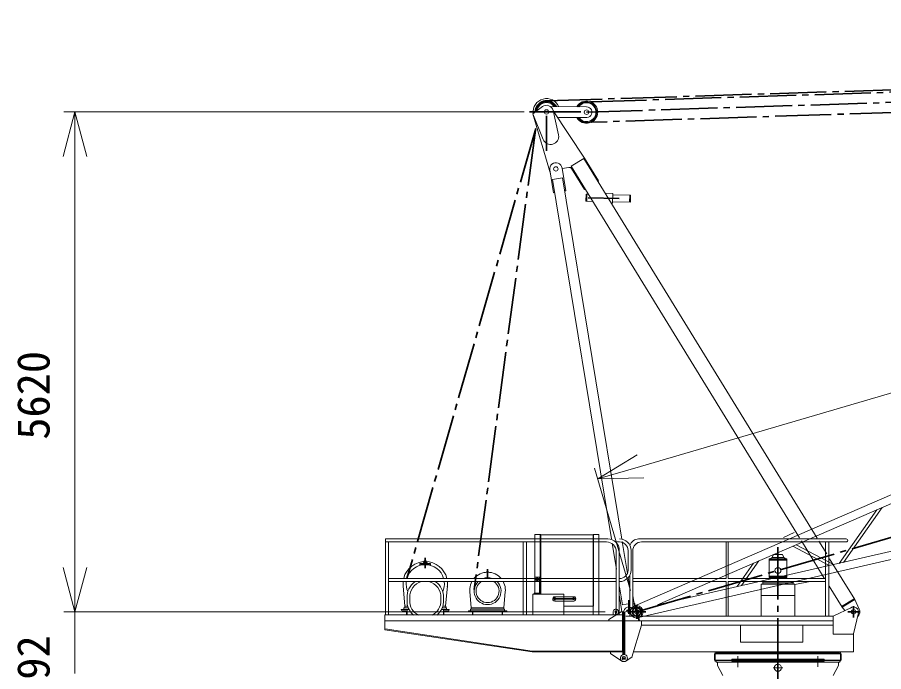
# Model space of a CAD drawing. Units: millimetres, scale not verified. Extents: x -21927 to 21954, y -30681 to 33451.
# Drawn here: x -21927 to -12195, y 15782 to 23139 of the extents above; entities that cross this region are included whole.
import ezdxf
from ezdxf.enums import TextEntityAlignment as Align

# ---------------------------------------------------------------- set-up
doc = ezdxf.new("R2010")
doc.units = ezdxf.units.MM
doc.header["$LTSCALE"] = 70
doc.linetypes.add('CHAIN2', pattern=[12, 9, -1, 1, -1])
doc.linetypes.add('USER2', pattern=[17.25, 15, -0.75, 0.75, -0.75])
for name, color, linetype, lineweight in [('0-4_05 寸法', 7, 'Continuous', 18), ('0-5_10 当社外形線', 3, 'Continuous', 18), ('0-6_12 当社中心線', 3, 'CHAIN2', 35), ('0-8_02 一点鎖線', 7, 'USER2', 18)]:
    doc.layers.add(name, color=color, linetype=linetype, lineweight=lineweight)
doc.styles.add('ＭＳ ゴシック', font='')
doc.styles.get('ＭＳ ゴシック').set_extended_font_data('MS Gothic')

msp = doc.modelspace()

# ---------------------------------------------------------------- linework, layer by layer
at = {"layer": '0-4_05 寸法'}
for p, q in [((-14926.89, 18090.62), (5705.42, 24136.95)), ((-16232.52, 22075.1), (-21404.22, 22075.1)), ((-21279.22, 22075.1), (-21279.22, 21575.1)), ((-21279.22, 16955.1), (-21279.22, 21575.1)), ((-15038.93, 16695.01), (-15441.86, 18069.96)), ((-15406.71, 17950), (-14926.89, 18090.62)), ((-21279.22, 16955.1), (-21279.22, 17455.1)), ((-21279.22, 16455.1), (-21279.22, 16955.1)), ((-21279.22, 16455.1), (-21279.22, 16955.1)), ((-15321.81, 16455.1), (-21404.22, 16455.1)), ((-15321.81, 16455.1), (-21404.22, 16455.1)), ((-21279.22, 15763.1), (-21279.22, 16455.1))]:
    msp.add_line(p, q, dxfattribs=at)
for points in [[(-21413.19, 21575.1), (-21279.22, 22075.1), (-21145.24, 21575.1)], [(-14889.21, 17962.05), (-15406.71, 17950), (-14964.56, 18219.18)], [(-21145.24, 16955.1), (-21279.22, 16455.1), (-21413.19, 16955.1)], [(-21145.24, 16955.1), (-21279.22, 16455.1), (-21413.19, 16955.1)]]:
    msp.add_lwpolyline(points, dxfattribs=at)
at = {"layer": '0-5_10 当社外形線'}
for p, q in [((-15532.16, 22132.27), (-15937.15, 22134.81)), ((-15847.51, 21819.02), (-15909.38, 22091.69)), ((-15939.27, 21379.59), (-16135.61, 22054.03)), ((-15555.23, 21555.77), (-15908.1, 22086.06)), ((-15532.9, 22012.28), (-15849.25, 22014.26)), ((-15704.53, 21464.11), (-15563.75, 21550.54)), ((-15563.75, 21550.54), (-12943.75, 17282.61)), ((-15555.23, 21555.77), (-15398.27, 21300.1)), ((-15946.39, 21422.89), (-15904.21, 21166.33)), ((-15730.07, 21451.88), (-15807.12, 21440.64)), ((-15704.53, 21464.11), (-13139.75, 17286.12)), ((-15700.07, 21437.73), (-15556.11, 21203.21)), ((-15802.93, 21335), (-15915.72, 21316.45)), ((-15915.72, 21316.45), (-15251.54, 17276.37)), ((-15802.93, 21335), (-15135.28, 17273.73)), ((-15406.8, 21294.87), (-15398.27, 21300.1)), ((-15891.39, 21168.44), (-15904.21, 21166.33)), ((-15547.59, 21208.44), (-15556.11, 21203.21)), ((-15539.35, 21070.13), (-15537.91, 21150.11)), ((-15511.49, 21149.64), (-15537.91, 21150.11)), ((-15530.35, 21069.97), (-15528.92, 21149.95)), ((-15237.69, 21159.74), (-15324.8, 21161.3)), ((-15239.66, 21049.75), (-15237.69, 21159.74)), ((-15037.99, 21141.15), (-15237.96, 21144.74)), ((-15048.43, 21061.32), (-15046.99, 21141.31)), ((-15039.43, 21061.16), (-15037.99, 21141.15)), ((-15461.82, 21068.74), (-15539.35, 21070.13)), ((-15239.66, 21049.75), (-15256.51, 21050.05)), ((-15039.43, 21061.16), (-15239.39, 21064.75)), ((-12644.74, 17010.17), (-12211.65, 17628.04)), ((-12694.22, 16998.85), (-12271.29, 17602.19)), ((-16046.69, 17325.1), (-16046.69, 16657.23)), ((-15392.69, 17325.1), (-15458.69, 17325.1)), ((-15458.69, 16423.06), (-15458.69, 17325.1)), ((-15392.69, 17325.1), (-15392.69, 16427.32)), ((-13320.24, 17290.48), (-13199, 17348.3)), ((-17790.68, 17275.1), (-17790.68, 16420.79)), ((-15294.69, 17275.1), (-17790.68, 17275.1)), ((-15308.69, 17241.1), (-17790.68, 17241.1)), ((-15692.68, 17241.1), (-17756.68, 17241.1)), ((-17756.68, 17241.1), (-17756.68, 16420.1)), ((-16242.69, 17236.69), (-16242.69, 16421.81)), ((-16208.69, 17236.69), (-16208.69, 16421.81)), ((-15452.7, 17320.1), (-16052.69, 17320.1)), ((-16052.69, 17320.1), (-16052.69, 16657.23)), ((-15452.7, 16520.1), (-15452.7, 17320.1)), ((-15162.69, 17241.1), (-15196.79, 17241.1)), ((-15130.75, 17246.17), (-15071.73, 16887.19)), ((-14947.68, 17275.1), (-12615.98, 17275.1)), ((-14913.68, 17241.1), (-12615.56, 17241.1)), ((-13964.18, 17238.98), (-13964.18, 16829.11)), ((-13940.18, 17238.98), (-13940.18, 16829.11)), ((-13118.64, 17251.73), (-12862.86, 16835.09)), ((-12922.64, 17248.22), (-12835.07, 17105.57)), ((-12846.68, 16405.1), (-12846.68, 17240.52)), ((-12812.68, 16405.1), (-12812.68, 17240.52)), ((-15242.94, 17224.01), (-15195.57, 16935.87)), ((-15198.69, 17131.1), (-15198.69, 16421.81)), ((-15164.69, 17145.1), (-15164.69, 16421.81)), ((-15066.69, 17145.1), (-15066.69, 16925.1)), ((-15032.69, 17145.1), (-15032.69, 16925.1)), ((-15013.68, 17141.1), (-15013.68, 16405.1)), ((-13216.21, 17192.75), (-12808.15, 16975.2)), ((-13216.21, 17192.75), (-12808.15, 16975.2)), ((-13176.34, 17210.02), (-12757.58, 16986.77)), ((-13176.34, 17210.02), (-12757.58, 16986.77)), ((-13481.19, 17051.1), (-13284.18, 17051.1)), ((-13481.19, 17041.1), (-13284.18, 17041.1)), ((-13481.19, 17036.11), (-13284.18, 17036.11)), ((-13447.06, 17066.1), (-13471.98, 17051.61)), ((-13432.19, 17101.1), (-13447.42, 17065.57)), ((-13447.06, 17066.1), (-13317.7, 17066.1)), ((-13432.19, 17101.1), (-13332.33, 17101.1)), ((-13332.33, 17101.1), (-13317.34, 17066.68)), ((-13317.7, 17066.1), (-13292.78, 17051.61)), ((-13284.18, 17051.1), (-13284.18, 16841.11)), ((-12802.03, 17051.74), (-12519.84, 16592.06)), ((-17284.39, 17000.1), (-17404.39, 17000.1)), ((-17404.39, 17000.1), (-17404.39, 16976.71)), ((-17284.39, 16990.1), (-17404.39, 16990.1)), ((-17319.68, 17005.1), (-17369.68, 17005.1)), ((-17369.68, 17000.04), (-17369.68, 17005.1)), ((-17329.69, 17020.1), (-17329.69, 17005.95)), ((-17319.68, 17005.1), (-17319.68, 17000.53)), ((-17284.39, 17000.1), (-17284.39, 16977.22)), ((-13841.6, 16738.72), (-13657.32, 17001.61)), ((-13841.6, 16738.72), (-13657.32, 17001.61)), ((-13792.12, 16750.04), (-13597.67, 17027.46)), ((-13792.12, 16750.04), (-13597.67, 17027.46)), ((-16632.68, 16900.1), (-16656.68, 16900.1)), ((-16109.16, 16845.1), (-16112.69, 16841.57)), ((-16112.69, 16841.57), (-16112.69, 16665.11)), ((-16109.16, 16845.1), (-16066.23, 16845.1)), ((-16066.23, 16845.1), (-16062.69, 16841.57)), ((-16062.69, 16841.57), (-16062.69, 16665.11)), ((-15063.66, 16838.08), (-15045.9, 16730.03)), ((-15047.69, 16864.5), (-15047.69, 16405.1)), ((-13481.19, 16856.11), (-13284.18, 16856.11)), ((-13481.19, 16851.1), (-13284.18, 16851.1)), ((-13460.18, 16840.79), (-13460.18, 16829.11)), ((-13305.18, 16840.79), (-13305.18, 16829.11)), ((-15198.4, 16829.11), (-17756.68, 16829.11)), ((-15198.08, 16829.11), (-17756.68, 16829.11)), ((-15199.87, 16795.1), (-17756.68, 16795.1)), ((-17573.82, 16519.42), (-17593.51, 16748.82)), ((-17115.54, 16519.42), (-17095.86, 16748.82)), ((-15162.69, 16829.11), (-15164.44, 16829.11)), ((-15162.69, 16795.1), (-15164.08, 16795.1)), ((-13964.18, 16829.11), (-15004.31, 16829.11)), ((-13964.18, 16795.1), (-15004.31, 16795.1)), ((-13964.18, 16795.1), (-13964.18, 16409.44)), ((-12849.9, 16829.11), (-13940.18, 16829.11)), ((-13940.18, 16795.1), (-13940.18, 16409.44)), ((-12849.9, 16795.1), (-13940.18, 16795.1)), ((-13572.68, 16766.1), (-13572.68, 16408.93)), ((-13572.68, 16766.1), (-13192.68, 16766.1)), ((-13552.69, 16795.1), (-13552.69, 16766.1)), ((-13552.69, 16781.11), (-13213.73, 16781.11)), ((-13212.68, 16795.1), (-13212.68, 16766.1)), ((-13020.5, 16795.1), (-13192.68, 16761.04)), ((-13192.68, 16766.1), (-13192.68, 16408.93)), ((-12807.53, 16744.94), (-12660.62, 16505.63)), ((-16827.99, 16499.55), (-16843.73, 16683.07)), ((-16460.91, 16499.55), (-16445.15, 16683.07)), ((-16137.69, 16655.1), (-16137.69, 16427.76)), ((-15787.69, 16655.1), (-16137.69, 16655.1)), ((-16052.69, 16665.1), (-16052.69, 16657.61)), ((-15787.69, 16655.1), (-15787.69, 16427.76)), ((-15163.23, 16681.13), (-15153.94, 16682.65)), ((-15162.86, 16736.92), (-15129.61, 16534.64)), ((-17549.12, 16586.66), (-17549.11, 16613.3)), ((-17519.17, 16584.96), (-17519.16, 16615.02)), ((-17170.2, 16584.96), (-17170.2, 16615.02)), ((-17140.25, 16586.66), (-17140.25, 16613.3)), ((-15677.13, 16575.1), (-15889.98, 16575.1)), ((-15676.34, 16625.1), (-15888.13, 16625.1)), ((-15163.56, 16630.18), (-15134.85, 16455.6)), ((-15129.61, 16534.64), (-15047.08, 16548.21)), ((-15012.49, 16637.81), (-14990.65, 16504.92)), ((-13572.68, 16639.11), (-13192.68, 16639.11)), ((-12666.9, 16515.86), (-12526.11, 16602.29)), ((-17614.39, 16480.1), (-17549.4, 16480.1)), ((-17614.39, 16478.11), (-17614.39, 16480.1)), ((-17614.39, 16480.1), (-17549.4, 16480.1)), ((-17614.39, 16478.11), (-17614.39, 16480.1)), ((-17611.45, 16480.1), (-17527.13, 16480.1)), ((-17565.39, 16468.1), (-17604.39, 16468.1)), ((-17574.4, 16520.1), (-17574.4, 16500.1)), ((-17542.3, 16520.1), (-17574.4, 16520.1)), ((-17555.39, 16420.15), (-17555.39, 16458.1)), ((-17549.4, 16480.1), (-17549.4, 16420.15)), ((-17077.91, 16480.1), (-17162.24, 16480.1)), ((-17147.07, 16520.1), (-17114.97, 16520.1)), ((-17074.97, 16480.1), (-17139.97, 16480.1)), ((-17074.97, 16480.1), (-17139.97, 16480.1)), ((-17139.97, 16480.1), (-17139.97, 16420.15)), ((-17133.97, 16420.15), (-17133.97, 16458.1)), ((-17123.97, 16468.1), (-17084.97, 16468.1)), ((-17114.97, 16520.1), (-17114.97, 16500.1)), ((-17074.97, 16478.11), (-17074.97, 16480.1)), ((-17074.97, 16478.11), (-17074.97, 16480.1)), ((-16860.45, 16468.1), (-16808.44, 16468.1)), ((-16860.45, 16466.5), (-16860.45, 16468.1)), ((-16860.45, 16468.1), (-16808.44, 16468.1)), ((-16860.45, 16466.5), (-16860.45, 16468.1)), ((-16821.24, 16458.5), (-16852.45, 16458.5)), ((-16836.45, 16468.1), (-16836.45, 16484.1)), ((-16452.44, 16484.1), (-16836.45, 16484.1)), ((-16828.45, 16500.1), (-16828.45, 16484.1)), ((-16802.77, 16500.1), (-16828.45, 16500.1)), ((-16813.25, 16420.14), (-16813.25, 16450.5)), ((-16808.44, 16468.1), (-16808.44, 16420.14)), ((-16430.8, 16468.1), (-16808.44, 16468.1)), ((-16803.39, 16500.1), (-16460.45, 16500.1)), ((-16690.51, 16500.1), (-16730.67, 16500.1)), ((-16480.44, 16468.1), (-16480.44, 16420.14)), ((-16428.92, 16468.1), (-16480.44, 16468.1)), ((-16475.64, 16420.14), (-16475.64, 16450.5)), ((-16467.65, 16458.5), (-16436.45, 16458.5)), ((-16460.45, 16500.1), (-16460.45, 16484.1)), ((-16452.44, 16468.1), (-16452.44, 16484.1)), ((-16428.92, 16463.8), (-16428.92, 16468.1)), ((-15452.7, 16520.1), (-15786.37, 16520.1)), ((-15143.5, 16455.1), (-15282.69, 16370.4)), ((-15232.69, 16455.29), (-15232.69, 16419.76)), ((-15172.69, 16454.39), (-15172.69, 16434.13)), ((-15112.69, 16455.1), (-15143.5, 16455.1)), ((-15128.69, 16455.1), (-15128.69, 16005.1)), ((-15114.18, 16455.1), (-15123.68, 16455.1)), ((-15123.68, 16455.1), (-15123.68, 15975.51)), ((-15112.69, 16455.1), (-15112.69, 15974.82)), ((-15101.68, 16452.48), (-14992.33, 16504.73)), ((-15101.68, 16452.48), (-15101.68, 15973.92)), ((-15013.62, 16505.39), (-15013.62, 16429.48)), ((-14913.6, 16455.36), (-14913.6, 16407.55)), ((-12763.7, 16405.68), (-12556.4, 16504.73)), ((-12660.62, 16505.63), (-12632.84, 16469.88)), ((-15117.69, 16420.1), (-17796.68, 16420.1)), ((-17796.68, 16420.1), (-17796.68, 16254.37)), ((-15117.69, 16355.1), (-17796.68, 16355.1)), ((-15282.69, 16370.4), (-15282.69, 16359.79)), ((-15117.69, 16420.1), (-15117.69, 16355.1)), ((-12762.37, 16355.1), (-15101.38, 16355.1)), ((-12762.37, 16405.1), (-15091.89, 16405.1)), ((-14913.6, 16353.58), (-14913.6, 16305.1)), ((-12762.68, 16405.1), (-12762.68, 16205.1)), ((-12532.19, 16206.1), (-12479.03, 16443.07)), ((-16142.69, 16005.1), (-17796.68, 16254.37)), ((-16142.07, 16014.11), (-17795.34, 16263.27)), ((-14913.6, 16305.19), (-15023.19, 15946.52)), ((-12762.37, 16305.1), (-14913.6, 16305.1)), ((-13802.68, 16115.1), (-13802.68, 16303.46)), ((-13102.68, 16115.1), (-13102.68, 16302.14)), ((-12532.68, 16205.1), (-12762.68, 16205.1)), ((-12532.68, 16207.43), (-12532.68, 16005.11)), ((-13802.68, 16115.1), (-13102.68, 16115.1)), ((-16142.69, 16005.1), (-15112.69, 16005.1)), ((-16142.07, 16014.11), (-15112.69, 16014.11)), ((-15262.69, 16006.92), (-15262.69, 15986.28)), ((-15262.69, 15986.28), (-15134.73, 15901.74)), ((-14999.01, 16005.11), (-12532.68, 16005.11)), ((-13982.69, 16005.11), (-13982.69, 15993.1)), ((-13982.69, 15993.1), (-12782.69, 15993.1)), ((-12782.69, 16005.11), (-12782.69, 15993.1)), ((-15021.68, 15947.3), (-15090.64, 15901.74)), ((-13890.68, 15924.1), (-12874.68, 15924.1)), ((-13890.68, 15924.1), (-12874.68, 15924.1))]:
    msp.add_line(p, q, dxfattribs=at)
at = {"layer": '0-5_10 当社外形線', "color": 7}
msp.add_line((-13890.68, 15924.1), (-12874.68, 15924.1), dxfattribs=at)
at = {"layer": '0-5_10 当社外形線'}
for points in [[(-16018.7, 21765.33), (-16135.61, 22054.03), (-16027.52, 22135.1)], [(-15807.54, 21443.21), (-15765.77, 21189.09), (-15778.6, 21186.98)], [(-14988.49, 16522.88), (-11992.65, 17821.02), (-11517.73, 18026.8)], [(-14736.7, 16533.9), (-11967.14, 17733.98), (-11481.95, 17944.22)], [(-16046.69, 17325.1), (-16112.69, 17325.1), (-16112.69, 16665.69)], [(-11281.8, 17232.15), (-11786.39, 17116.68), (-14950.33, 16392.69)], [(-11301.88, 17319.88), (-11811.68, 17203.22), (-14736.7, 16533.9)], [(-13481.19, 17051.1), (-13481.19, 16841.11), (-13284.18, 16841.11)], [(-17329.69, 17020.1), (-17359.69, 17020.1), (-17359.69, 17005.45)], [(-16052.69, 16665.1), (-16122.69, 16665.1), (-16122.69, 16657.61)], [(-12660.62, 16505.63), (-12519.84, 16592.06), (-12469.36, 16484.94)], [(-17584.39, 16480.1), (-17584.39, 16500.1), (-17536.31, 16500.1)], [(-17104.97, 16480.1), (-17104.97, 16500.1), (-17153.06, 16500.1)], [(-14074.68, 15983.1), (-14074.68, 15993.1), (-12690.68, 15993.1), (-12690.68, 15983.1)], [(-14077.68, 15890.1), (-14077.68, 15909.1), (-13774.03, 15909.1)], [(-13731.33, 15909.1), (-12687.68, 15909.1), (-12687.68, 15890.1), (-14077.68, 15890.1)], [(-14062.68, 15890.1), (-14062.68, 15850.1), (-14002.68, 15738.1)], [(-14046.68, 15913.1), (-14046.68, 15909.1), (-12718.68, 15909.1), (-12718.68, 15913.1)], [(-12702.68, 15890.1), (-12702.68, 15850.1), (-12762.68, 15738.1)]]:
    msp.add_lwpolyline(points, dxfattribs=at)
for points in [[(-14094.68, 15983.1), (-12670.68, 15983.1), (-12670.68, 15913.1), (-14094.68, 15913.1)], [(-13900.68, 15924.1), (-12864.68, 15924.1), (-12864.68, 15899.1), (-13900.68, 15899.1)]]:
    msp.add_lwpolyline(points, close=True, dxfattribs=at)
for centre, radius in [((-15982.52, 22075.1), 25), ((-15532.54, 22072.28), 25), ((-15877.17, 21434.27), 25), ((-13382.68, 16919.86), 33.97), ((-16087.69, 16815.11), 12), ((-15677.7, 16600.1), 8), ((-15202.67, 16455.11), 12), ((-14968.62, 16455.1), 70.64), ((-14968.62, 16455.1), 50), ((-14968.62, 16455.1), 50), ((-14968.62, 16455.1), 44.5), ((-14968.62, 16455.1), 44.5), ((-14968.62, 16455.1), 25), ((-14968.62, 16455.1), 25), ((-14968.62, 16455.1), 25), ((-14968.62, 16455.1), 25), ((-12532.69, 16455.1), 25), ((-15112.69, 15935.11), 20), ((-15112.69, 15935.11), 20), ((-13382.68, 15826.1), 40), ((-13382.68, 15826.1), 40)]:
    msp.add_circle(centre, radius, dxfattribs=at)
for centre, radius, start, end in [((-15982.35, 22075.18), 150, 23.18345, 186.85163), ((-15982.52, 22075.1), 115, 31.0894, 180), ((-15532.54, 22072.28), 125, 208.32614, 150.95613), ((-15982.52, 22075.1), 105, 34.4913, 171.28521), ((-15982.52, 22075.1), 75, 12.78407, 126.8699), ((-15532.54, 22072.28), 115, 211.0894, 148.19236), ((-15532.54, 22072.28), 105, 214.49018, 144.79122), ((-15532.54, 22072.28), 60, 258.30871, 89.64025), ((-15935.27, 21799.1), 90, 202.04602, 9.70818), ((-15877.17, 21434.27), 70, 7.31802, 189.33541), ((-15725.74, 21422.2), 30, 31.17335, 98.30845), ((-15308.69, 17131.1), 110, 0, 90), ((-15294.69, 17145.1), 130, 0, 90), ((-15162.69, 17145.1), 130, 0, 90), ((-15162.69, 17145.1), 96, 0, 90), ((-14947.68, 17175.1), 100, 90, 165.84538), ((-14913.68, 17141.1), 100, 90, 180), ((-12615.77, 17258.4), 17, 268.56785, 96.49943), ((-17344.37, 16770.19), 250, 13.62994, 165.39541), ((-17344.37, 16770.19), 215, 15.90312, 163.6378), ((-17344.86, 17014.1), 16.11, 21.78433, 157.78498), ((-16644.42, 16700.17), 200, 40.14002, 139.85997), ((-16644.45, 16687.45), 151.5, 69.23416, 110.76583), ((-16644.82, 16895.3), 12.89, 21.78433, 157.78498), ((-15162.69, 16925.1), 130, 270, 0), ((-15162.69, 16925.1), 96, 270, 0), ((-17344.37, 16770.19), 250, 174.76153, 187.04547), ((-17344.37, 16770.19), 215, 173.81489, 203.46522), ((-17344.45, 16625.04), 205, 124.50907, 183.281), ((-17344.45, 16625.04), 175, 103.44946, 183.281), ((-17344.92, 16625.04), 175, 356.719, 76.55054), ((-17344.92, 16625.04), 205, 356.719, 55.49093), ((-17345, 16770.19), 215, 336.53478, 6.18511), ((-17345, 16770.19), 250, 352.95453, 5.23847), ((-16644.42, 16700.17), 200, 151.6632, 174.97616), ((-16644.45, 16687.45), 151.5, 134.71546, 45.28453), ((-16644.45, 16687.45), 129, 123.43067, 56.56932), ((-16644.42, 16700.17), 200, 5.64136, 28.33679), ((-16644.42, 16700.17), 200, 174.76153, 187.04547), ((-16644.42, 16700.17), 200, 354.19104, 5.38257), ((-17344.45, 16575.04), 205, 176.74954, 229.6815), ((-17344.45, 16575.04), 175, 176.74954, 243.95204), ((-17344.92, 16575.04), 175, 296.04796, 3.25046), ((-17344.92, 16575.04), 205, 310.3185, 3.25046), ((-15887.68, 16600.1), 25, 88.23963, 269.47879), ((-15677.68, 16600.1), 25, 263.96635, 92.42422), ((-17604.39, 16478.11), 10, 180, 270), ((-17565.39, 16458.1), 10, 0, 90), ((-17123.97, 16458.1), 10, 90, 180), ((-17084.97, 16478.11), 10, 270, 0), ((-16852.45, 16466.5), 8, 180, 270), ((-16821.24, 16450.5), 8, 0, 90), ((-16467.65, 16450.5), 8, 90, 180), ((-16436.45, 16466.5), 8, 270, 340.25629), ((-15202.69, 16455.1), 30, 353.65642, 188.03747), ((-15058.61, 16455.1), 55, 45.50903, 184.42889), ((-15058.61, 16455.1), 25, 64.90129, 161.84297), ((-14968.62, 16455.1), 55, 355.5711, 129.0258), ((-12532.69, 16455.1), 55, 345.18387, 129.0258), ((-12532.68, 16455.1), 70, 308.10294, 31.54467), ((-15112.69, 15935.11), 40, 71.61534, 309.18767), ((-15112.69, 15935.11), 40, 230.81233, 90.45785)]:
    msp.add_arc(centre, radius, start, end, dxfattribs=at)
at = {"layer": '0-6_12 当社中心線'}
for p, q in [((-15987.7, 22199.99), (6621.27, 22917.65)), ((-15532.54, 22072.28), (6623.32, 22782.66)), ((-14968.62, 16455.1), (6853.63, 22850.16)), ((-15488.44, 22189.24), (-6916.95, 22460.52)), ((-6907.06, 22236.24), (-15478.74, 21959.44)), ((-16172.77, 22075.1), (-15598.01, 22075.1)), ((-15982.52, 22032.07), (-15982.52, 21637.24)), ((-16102.89, 21889.87), (-17550.66, 16830.76)), ((-16106.62, 21871.99), (-16794.62, 16707.45)), ((-15166.56, 21103.45), (-15515.23, 21109.7)), ((-13382.68, -16166.2), (-13382.68, 17180.6)), ((-17344.68, 17063.4), (-17344.68, 16946.38)), ((-16644.68, 16934.74), (-16644.68, 16841.12)), ((-16087.69, 16838.52), (-16087.69, 16799.47)), ((-16109.16, 16815.1), (-16066.23, 16815.1)), ((-15655.81, 16600.1), (-15905.7, 16600.1)), ((-15887.69, 16585.02), (-15887.69, 16614.6)), ((-15677.69, 16588.07), (-15677.69, 16614.91)), ((-15058.61, 16587.95), (-15058.61, 16432.28)), ((-14997.64, 16554.12), (-14939.6, 16356.08)), ((-14997.64, 16554.12), (-14939.6, 16356.08)), ((-15197.22, 16455.1), (-15211.16, 16455.1)), ((-15202.69, 16457.22), (-15202.69, 16421.36)), ((-14865.44, 16455.1), (-15071.81, 16455.1)), ((-14865.44, 16455.1), (-15071.81, 16455.1)), ((-14968.62, 16532.93), (-14968.62, 16377.27)), ((-14968.62, 16532.93), (-14968.62, 16377.27)), ((-12468.68, 16455.1), (-12596.71, 16455.1)), ((-12532.69, 16519.12), (-12532.69, 16391.08)), ((-13382.68, 9822.03), (-13382.68, 16206.48)), ((-13382.68, 16014.24), (-13382.68, 12005.57)), ((-15124.54, 15935.1), (-15101.18, 15935.1)), ((-15100.83, 15935.1), (-15124.19, 15935.1))]:
    msp.add_line(p, q, dxfattribs=at)
msp.add_arc((-15982.52, 22075.1), 125, 28.32614, 180, dxfattribs=at)
at = {"layer": '0-8_02 一点鎖線'}
for p, q in [((-14086.68, 16003.3), (-14086.68, 15895.18)), ((-12678.68, 16000.41), (-12678.68, 15899.68)), ((-13832.68, 15958.3), (-13832.68, 15832.4)), ((-12932.68, 15958.26), (-12932.68, 15837.98)), ((-13437.93, 15826.1), (-13327.44, 15826.1)), ((-13437.93, 15826.1), (-13327.44, 15826.1))]:
    msp.add_line(p, q, dxfattribs=at)

# ---------------------------------------------------------------- texts
at = {"layer": '0-4_05 寸法', "style": 'ＭＳ ゴシック'}
for s, p in [('5620', (-21454.22, 18390.1)), ('692', (-21454.22, 15442.43))]:
    msp.add_text(s, height=366.6, rotation=90, dxfattribs=at).set_placement(p, align=Align.BOTTOM_LEFT)

doc.saveas('drawing.dxf')
